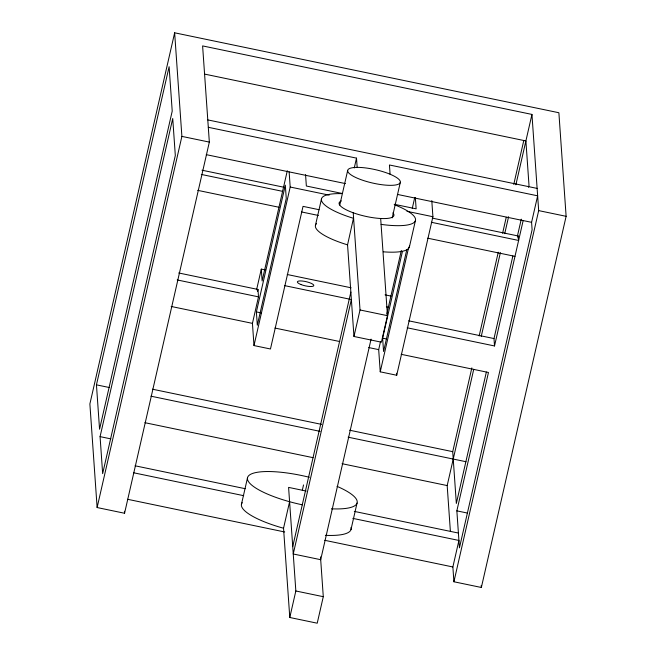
<?xml version="1.0" encoding="UTF-8"?>
<svg xmlns="http://www.w3.org/2000/svg" width="656" height="656" viewBox="0 0 656 656"><rect width="100%" height="100%" fill="white"/><g stroke="black" fill="none" stroke-linecap="round" stroke-linejoin="round"><path stroke-width="0.98" d="M174.644 32.8L89.88 403.948L97.121 507.539L124.566 513.254L209.338 142.098L202.606 45.912L531.95 114.423L538.674 210.609L453.911 581.765L481.356 587.473L566.12 216.324L558.879 112.734L174.644 32.8L181.892 136.391L97.121 507.539M96.448 384.842L169.109 66.707L172.216 111.11L99.556 429.237L96.448 384.842L109.191 387.491M100.073 436.634L172.733 118.506L175.316 155.505L102.656 473.632L100.073 436.634L110.856 438.88M256.57 289.829L261.301 269.116L265.286 269.944M257.529 291.42L257.972 289.46L178.711 272.97M318.996 209.69L303.031 206.369L270.461 348.992L253.987 345.564L252.437 323.367L258.489 296.856L257.972 289.46M287.303 170.724L262.121 280.948L261.301 269.116M256.381 311.903L285.327 185.181L286.254 198.497L257.316 325.22L256.381 311.903L261.227 312.912M253.987 345.564L290.198 187.034L289.14 171.897M241.531 503.939L247.591 477.429M315.495 225.164L321.547 198.653M339.775 205.041L347.68 170.445M354.265 167.952L356.503 158.129L208.305 127.305M380.669 218.489L387.466 315.675L381.407 342.186L353.961 336.479L347.557 244.852L353.461 218.292A48.216 12.21 12.9 0 1 321.875 201.474A48.216 12.21 12.9 0 1 341.596 193.651M320.505 556.919L323.285 596.689L317.225 623.2L289.78 617.493L283.54 528.228L289.591 501.717M302.318 490.245L303.523 484.94M292.732 546.587L350.862 292.084M351.378 299.48L293.248 553.984L320.694 559.691L371.075 339.119M289.78 617.493L295.84 590.982L288.591 487.392L306.237 491.057M353.961 336.479L360.021 309.968L353.223 212.782M392.206 217.858L400.332 182.27M431.787 200.58L432.911 216.718L396.708 375.257L380.234 371.829L378.684 349.632L380.488 341.743M386.794 314.117L401.341 250.444M406.802 249.69L383.563 351.485L382.628 338.168L402.456 251.355M412.255 208.46L414.748 197.53M380.234 371.829L408.713 247.156M409.36 247.14L415.42 220.629M350.985 529.572L357.044 503.054M486.358 372.042L456.338 503.455L452.722 451.664L471.853 367.893M479.142 335.979L498.273 252.207M502.603 233.257L506.243 217.3M513.763 184.393L523.783 140.515M450.369 531.18L447.179 485.571L473.739 369.303M481.25 336.397L500.389 252.626M504.71 233.675L508.589 216.726M515.87 184.812L531.95 114.423M407.228 327.803L494.517 345.958L494.001 338.562L512.869 255.971M517.412 236.07L521.274 219.161M528.547 187.321L528.998 185.328L525.899 140.933L204.565 74.087M517.855 237.997L518.306 236.004L432.222 218.095M390.082 174.242L389.443 164.984L537.641 195.816L531.59 222.327L532.106 229.723L459.446 547.85L456.855 510.852L488.466 372.469L401.169 354.314M494.517 345.958L523.16 220.564M453.911 581.765L452.87 566.964L458.929 540.454L352.821 518.379M381.079 224.377L382.997 224.631A48.216 12.21 12.9 0 0 415.125 221.285A48.216 12.21 12.9 0 0 394.543 204.779M207.78 119.9L537.125 188.411M181.892 136.391L209.338 142.098M538.674 210.609L566.12 216.324M206.255 154.644L345.441 183.598M397.405 194.414L531.59 222.327M342.284 193.487L306.352 186.017L305.557 174.603M394.174 204.27L416.134 208.838L415.338 197.44M290.198 187.034L329.123 195.127M406.966 211.322L432.911 216.718M201.982 170.199L284.064 187.28M201.318 174.439L282.588 191.347M431.328 222.286L518.617 240.449L518.306 236.004M197.686 190.347L278.956 207.255M301.416 211.921L318.381 215.455M427.696 238.194L514.985 256.357M287.246 274.511L351.116 287.795M385.047 294.856L391.042 296.102M284.581 285.622L350.452 299.325M386.376 306.803L388.377 307.213M360.021 309.968L387.466 315.675M408.713 320.817L494.001 338.562M177.218 279.948L258.489 296.856M382.628 338.168L386.499 338.972M171.167 306.459L252.437 323.367M274.889 328.041L339.759 341.538M368.705 347.557L378.684 349.632M152.405 389.188L321.579 424.383M349.615 430.213L452.722 451.664M150.921 396.167L320.095 431.361M348.131 437.191L465.981 461.709M144.869 422.685L313.043 457.667M342.071 463.702L447.179 485.571M456.855 510.852L467.638 513.099M135.079 465.793L245.188 488.695M354.306 511.393L458.413 533.057M133.594 472.771L243.704 495.682M127.535 499.282L284.696 531.975M324.736 540.306L452.87 566.964M295.84 590.982L323.285 596.689M283.54 528.228L281.317 527.604A56.219 14.235 12.9 0 1 242.22 502.668M347.557 244.852L347.401 244.803A48.216 12.21 12.9 0 1 315.733 224.606M356.503 158.129L357.176 167.387M481.209 585.439L481.356 587.473M396.56 373.239L396.708 375.257M124.427 511.278L124.566 513.254M337.036 486.35A56.219 14.235 12.9 0 1 331.419 508.81M302.449 504.849A56.219 14.235 12.9 0 1 289.985 501.824L287.369 501.094A56.219 14.235 12.9 0 1 248.534 475.862A56.219 14.235 12.9 0 1 309.345 477.281M351.034 527.432A56.219 14.235 12.9 0 1 325.368 535.321M392.919 212.88A28.11 7.118 12.9 0 1 381.284 218.522L380.136 218.464A28.11 7.118 12.9 0 1 354.265 213.151L353.076 212.724A28.11 7.118 12.9 0 1 341.358 200.949M409.5 245.943A48.216 12.21 12.9 0 1 383.358 251.814M316.085 224.073A48.216 12.21 12.9 0 1 316.545 223.573M390.607 174.455L389.582 174.029A26.986 6.831 12.9 0 0 362.022 167.567A26.986 6.831 12.9 0 0 347.655 170.781L347.696 171.134A26.986 6.831 12.9 0 0 374.806 183.524A26.986 6.831 12.9 0 0 400.357 181.933L400.316 181.581A26.986 6.831 12.9 0 0 390.607 174.455M300.924 284.532A8.43 2.132 12.9 0 0 313.798 285.647A8.43 2.132 12.9 0 0 302.055 280.998A8.43 2.132 12.9 0 0 300.924 284.532"/></g></svg>
